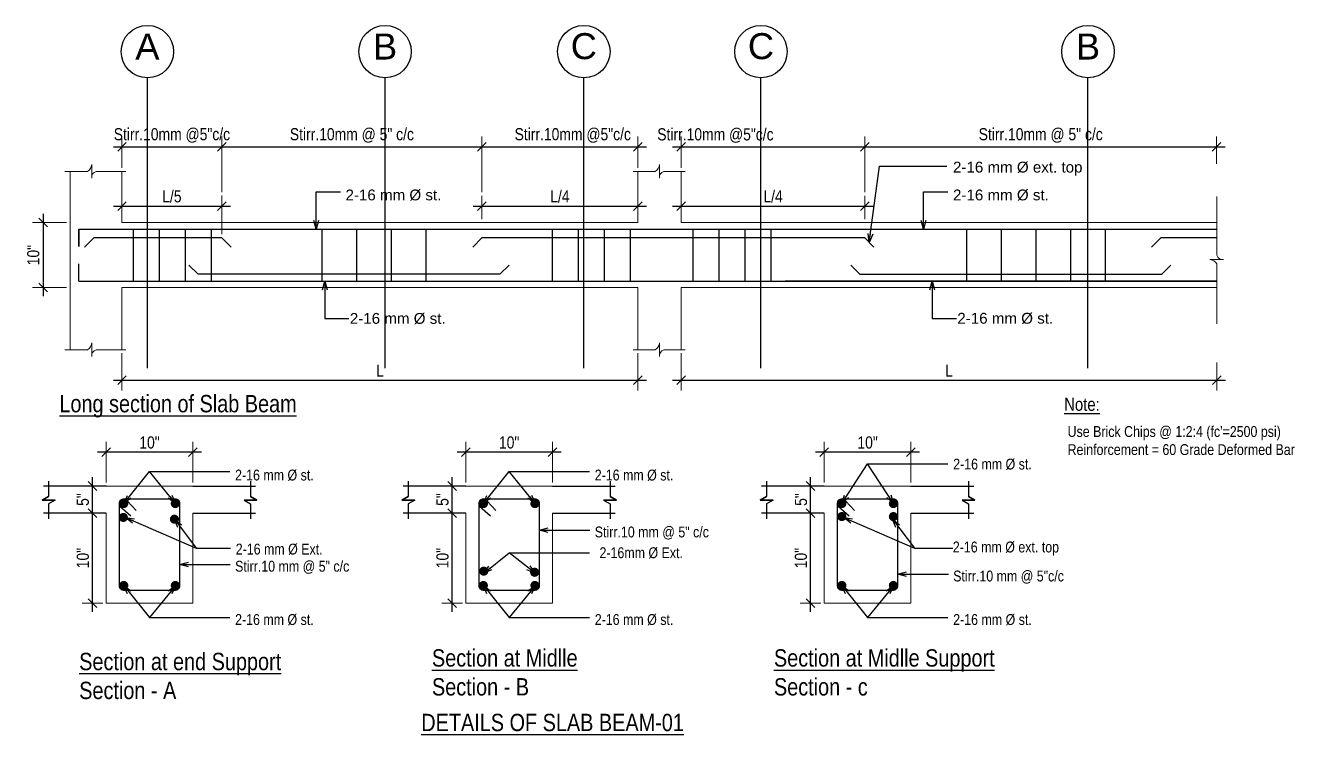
# Model space of a CAD drawing. Header units: inches. Extents: x -4010 to 92088, y -38563 to -1318.
# Drawn here: x 50766.8 to 51059.8, y -26226.9 to -26063.2 of the extents above; entities that cross this region are included whole.
import ezdxf

# ---------------------------------------------------------------- set-up
doc = ezdxf.new("R2010")
doc.units = ezdxf.units.IN
doc.header["$MEASUREMENT"] = 0
doc.header["$PDMODE"] = 99
for name, color, linetype in [('1-COMON', 23, 'Continuous'), ('Hatch', 3, 'Continuous'), ('Rod', 1, 'Continuous'), ('TEX', 7, 'Continuous')]:
    doc.layers.add(name, color=color, linetype=linetype)
doc.layers.add('DIM', color=7, linetype='Continuous', lineweight=15)
doc.layers.add('LINE', color=8, linetype='Continuous', lineweight=13)
doc.styles.add('R', font='arial.ttf')
doc.styles.get("Standard").update_dxf_attribs({"font": 'ARIALN.TTF'})
doc.styles.add('style0', font='swissel.ttf')
doc.dimstyles.new('_30', dxfattribs={"dimscale": 0.4, "dimtxt": 7, "dimasz": 5, "dimexe": 6, "dimexo": 2, "dimgap": 2, "dimtad": 1, "dimdec": 0, "dimzin": 3, "dimdsep": 46, "dimlunit": 3, "dimtxsty": 'Standard', "dimblk": 'OBLIQUE', "dimcen": 0, "dimdle": 5, "dimclrt": 7, "dimazin": 0, "dimtfac": 0.0375, "dimtdec": 0, "dimtofl": 0, "dimtmove": 0, "dimatfit": 3, "dimldrblk": 'OPEN30', "dimfxl": 6, "dimtvp": 0.8, "dimtolj": 1, "dimtzin": 0, "dimlwe": -1, "dimarcsym": 0})

# ---------------------------------------------------------------- blocks, each defined once
blk = doc.blocks.new('_Oblique')
at = {"color": 0, "linetype": 'ByBlock', "lineweight": -2}
blk.add_line((-0.5, -0.5), (0.5, 0.5), dxfattribs=at)
blk = doc.blocks.new('*D912')
at = {"layer": 'Defpoints', "color": 0}
for p in [(50777.12, -26108.73), (50770.89, -26123.73), (50777.12, -26123.73)]:
    blk.add_point(p, dxfattribs=at)
at = {"layer": 'DIM', "color": 0, "lineweight": -2}
blk.add_line((50770.89, -26106.73), (50770.89, -26125.73), dxfattribs=at)
at = {"layer": 'DIM', "color": 0}
for p, q in [((50776.32, -26108.73), (50768.49, -26108.73)), ((50776.32, -26123.73), (50768.49, -26123.73))]:
    blk.add_line(p, q, dxfattribs=at)
at = {"layer": 'DIM', "color": 0, "lineweight": -2, "xscale": 2, "yscale": 2, "zscale": 2}
for p, rotation in [((50770.89, -26108.73), 90), ((50770.89, -26123.73), 270)]:
    blk.add_blockref('_Oblique', p, dxfattribs=dict(at, rotation=rotation))
at = {"layer": 'DIM', "color": 7, "insert": (50768.66, -26116.23), "char_height": 2.8, "attachment_point": 5, "rotation": 90}
blk.add_mtext('\\A1;10"', dxfattribs=at)
blk = doc.blocks.new('_Open30')
at = {"color": 0, "linetype": 'ByBlock', "lineweight": -2}
for p, q in [((-1, 0.27), (0, 0)), ((0, 0), (-1, -0.27)), ((0, 0), (-1, 0))]:
    blk.add_line(p, q, dxfattribs=at)
blk = doc.blocks.new('*D913')
at = {"layer": 'Defpoints', "color": 0}
for p in [(51041.74, -26091.24), (51041.74, -26095.95), (50960.59, -26102.52)]:
    blk.add_point(p, dxfattribs=at)
at = {"layer": 'DIM', "color": 0}
for p, q in [((50960.59, -26101.72), (50960.59, -26088.84)), ((51041.74, -26095.15), (51041.74, -26088.84))]:
    blk.add_line(p, q, dxfattribs=at)
at = {"layer": 'DIM', "color": 0, "lineweight": -2}
blk.add_line((50958.59, -26091.24), (51043.74, -26091.24), dxfattribs=at)
at = {"layer": 'DIM', "color": 0, "lineweight": -2, "xscale": 2, "yscale": 2, "zscale": 2, "rotation": 180}
blk.add_blockref('_Oblique', (50960.59, -26091.24), dxfattribs=at)
at = {"layer": 'DIM', "color": 0, "lineweight": -2, "xscale": 2, "yscale": 2, "zscale": 2}
blk.add_blockref('_Oblique', (51041.74, -26091.24), dxfattribs=at)
at = {"layer": 'DIM', "color": 7, "insert": (51001.17, -26088.61), "char_height": 2.8, "attachment_point": 5}
blk.add_mtext('\\A1;Stirr.10mm @ 5" c/c', dxfattribs=at)
blk = doc.blocks.new('*D914')
at = {"layer": 'Defpoints', "color": 0}
for p in [(50908.2, -26091.24), (50908.2, -26096.9), (50872.2, -26102.52)]:
    blk.add_point(p, dxfattribs=at)
at = {"layer": 'DIM', "color": 0}
for p, q in [((50872.2, -26101.72), (50872.2, -26088.84)), ((50908.2, -26096.1), (50908.2, -26088.84))]:
    blk.add_line(p, q, dxfattribs=at)
at = {"layer": 'DIM', "color": 0, "lineweight": -2}
blk.add_line((50870.2, -26091.24), (50910.2, -26091.24), dxfattribs=at)
at = {"layer": 'DIM', "color": 0, "lineweight": -2, "xscale": 2, "yscale": 2, "zscale": 2, "rotation": 180}
blk.add_blockref('_Oblique', (50872.2, -26091.24), dxfattribs=at)
at = {"layer": 'DIM', "color": 0, "lineweight": -2, "xscale": 2, "yscale": 2, "zscale": 2}
blk.add_blockref('_Oblique', (50908.2, -26091.24), dxfattribs=at)
at = {"layer": 'DIM', "color": 7, "insert": (50893.16, -26088.61), "char_height": 2.8, "attachment_point": 5}
blk.add_mtext('\\A1;Stirr.10mm @5"c/c', dxfattribs=at)
blk = doc.blocks.new('*D915')
at = {"layer": 'Defpoints', "color": 0}
for p in [(50908.2, -26104.92), (50872.2, -26108.73), (50908.2, -26108.73)]:
    blk.add_point(p, dxfattribs=at)
at = {"layer": 'DIM', "color": 0, "lineweight": -2}
blk.add_line((50870.2, -26104.92), (50910.2, -26104.92), dxfattribs=at)
at = {"layer": 'DIM', "color": 0}
for p, q in [((50872.2, -26107.93), (50872.2, -26102.52)), ((50908.2, -26107.93), (50908.2, -26102.52))]:
    blk.add_line(p, q, dxfattribs=at)
at = {"layer": 'DIM', "color": 0, "lineweight": -2, "xscale": 2, "yscale": 2, "zscale": 2, "rotation": 180}
blk.add_blockref('_Oblique', (50872.2, -26104.92), dxfattribs=at)
at = {"layer": 'DIM', "color": 0, "lineweight": -2, "xscale": 2, "yscale": 2, "zscale": 2}
blk.add_blockref('_Oblique', (50908.2, -26104.92), dxfattribs=at)
at = {"layer": 'DIM', "color": 7, "insert": (50890.2, -26102.67), "char_height": 2.8, "attachment_point": 5}
blk.add_mtext('\\A1;L/4', dxfattribs=at)
blk = doc.blocks.new('*D916')
at = {"layer": 'Defpoints', "color": 0}
for p in [(50872.2, -26091.24), (50812.17, -26102.51), (50872.2, -26102.52)]:
    blk.add_point(p, dxfattribs=at)
at = {"layer": 'DIM', "color": 0}
for p, q in [((50812.17, -26101.71), (50812.17, -26088.84)), ((50872.2, -26101.72), (50872.2, -26088.84))]:
    blk.add_line(p, q, dxfattribs=at)
at = {"layer": 'DIM', "color": 0, "lineweight": -2}
blk.add_line((50810.17, -26091.24), (50874.2, -26091.24), dxfattribs=at)
at = {"layer": 'DIM', "color": 0, "lineweight": -2, "xscale": 2, "yscale": 2, "zscale": 2, "rotation": 180}
blk.add_blockref('_Oblique', (50812.17, -26091.24), dxfattribs=at)
at = {"layer": 'DIM', "color": 0, "lineweight": -2, "xscale": 2, "yscale": 2, "zscale": 2}
blk.add_blockref('_Oblique', (50872.2, -26091.24), dxfattribs=at)
at = {"layer": 'DIM', "color": 7, "insert": (50842.18, -26088.61), "char_height": 2.8, "attachment_point": 5}
blk.add_mtext('\\A1;Stirr.10mm @ 5" c/c', dxfattribs=at)
blk = doc.blocks.new('*D917')
at = {"layer": 'Defpoints', "color": 0}
for p in [(50812.17, -26091.24), (50789.12, -26096.9), (50812.17, -26102.51)]:
    blk.add_point(p, dxfattribs=at)
at = {"layer": 'DIM', "color": 0}
for p, q in [((50789.12, -26096.1), (50789.12, -26088.84)), ((50812.17, -26101.71), (50812.17, -26088.84))]:
    blk.add_line(p, q, dxfattribs=at)
at = {"layer": 'DIM', "color": 0, "lineweight": -2}
blk.add_line((50787.12, -26091.24), (50814.17, -26091.24), dxfattribs=at)
at = {"layer": 'DIM', "color": 0, "lineweight": -2, "xscale": 2, "yscale": 2, "zscale": 2, "rotation": 180}
blk.add_blockref('_Oblique', (50789.12, -26091.24), dxfattribs=at)
at = {"layer": 'DIM', "color": 0, "lineweight": -2, "xscale": 2, "yscale": 2, "zscale": 2}
blk.add_blockref('_Oblique', (50812.17, -26091.24), dxfattribs=at)
at = {"layer": 'DIM', "color": 7, "insert": (50800.64, -26088.61), "char_height": 2.8, "attachment_point": 5}
blk.add_mtext('\\A1;Stirr.10mm @5"c/c', dxfattribs=at)
blk = doc.blocks.new('*D918')
at = {"layer": 'Defpoints', "color": 0}
for p in [(50960.59, -26091.28), (50918.2, -26096.9), (50960.59, -26102.52)]:
    blk.add_point(p, dxfattribs=at)
at = {"layer": 'DIM', "color": 0}
for p, q in [((50918.2, -26096.1), (50918.2, -26088.88)), ((50960.59, -26101.72), (50960.59, -26088.88))]:
    blk.add_line(p, q, dxfattribs=at)
at = {"layer": 'DIM', "color": 0, "lineweight": -2}
blk.add_line((50916.2, -26091.28), (50962.59, -26091.28), dxfattribs=at)
at = {"layer": 'DIM', "color": 0, "lineweight": -2, "xscale": 2, "yscale": 2, "zscale": 2, "rotation": 180}
blk.add_blockref('_Oblique', (50918.2, -26091.28), dxfattribs=at)
at = {"layer": 'DIM', "color": 0, "lineweight": -2, "xscale": 2, "yscale": 2, "zscale": 2}
blk.add_blockref('_Oblique', (50960.59, -26091.28), dxfattribs=at)
at = {"layer": 'DIM', "color": 7, "insert": (50926.09, -26088.64), "char_height": 2.8, "attachment_point": 5}
blk.add_mtext('\\A1;Stirr.10mm @5"c/c', dxfattribs=at)
blk = doc.blocks.new('*D919')
at = {"layer": 'Defpoints', "color": 0}
for p in [(50960.59, -26104.92), (50918.2, -26108.73), (50960.59, -26108.73)]:
    blk.add_point(p, dxfattribs=at)
at = {"layer": 'DIM', "color": 0, "lineweight": -2}
blk.add_line((50916.2, -26104.92), (50962.59, -26104.92), dxfattribs=at)
at = {"layer": 'DIM', "color": 0}
for p, q in [((50918.2, -26107.93), (50918.2, -26102.52)), ((50960.59, -26107.93), (50960.59, -26102.52))]:
    blk.add_line(p, q, dxfattribs=at)
at = {"layer": 'DIM', "color": 0, "lineweight": -2, "xscale": 2, "yscale": 2, "zscale": 2, "rotation": 180}
blk.add_blockref('_Oblique', (50918.2, -26104.92), dxfattribs=at)
at = {"layer": 'DIM', "color": 0, "lineweight": -2, "xscale": 2, "yscale": 2, "zscale": 2}
blk.add_blockref('_Oblique', (50960.59, -26104.92), dxfattribs=at)
at = {"layer": 'DIM', "color": 7, "insert": (50939.4, -26102.67), "char_height": 2.8, "attachment_point": 5}
blk.add_mtext('\\A1;{\\fArial Narrow|b0|i0|c0|p34;L/4}', dxfattribs=at)
blk = doc.blocks.new('*D920')
at = {"layer": 'Defpoints', "color": 0}
for p in [(50951.22, -26161.7), (50951.22, -26169.5), (50971.22, -26169.5)]:
    blk.add_point(p, dxfattribs=at)
at = {"layer": 'DIM', "color": 0}
for p, q in [((50951.22, -26168.7), (50951.22, -26159.3)), ((50971.22, -26168.7), (50971.22, -26159.3))]:
    blk.add_line(p, q, dxfattribs=at)
at = {"layer": 'DIM', "color": 0, "lineweight": -2}
blk.add_line((50973.22, -26161.7), (50949.22, -26161.7), dxfattribs=at)
at = {"layer": 'DIM', "color": 0, "lineweight": -2, "xscale": 2, "yscale": 2, "zscale": 2, "rotation": 180}
blk.add_blockref('_Oblique', (50951.22, -26161.7), dxfattribs=at)
at = {"layer": 'DIM', "color": 0, "lineweight": -2, "xscale": 2, "yscale": 2, "zscale": 2}
blk.add_blockref('_Oblique', (50971.22, -26161.7), dxfattribs=at)
at = {"layer": 'DIM', "color": 7, "insert": (50961.22, -26159.47), "char_height": 2.8, "attachment_point": 5}
blk.add_mtext('\\A1;10"', dxfattribs=at)
blk = doc.blocks.new('*D921')
at = {"layer": 'Defpoints', "color": 0}
for p in [(50868.48, -26161.7), (50868.48, -26169.5), (50888.48, -26169.5)]:
    blk.add_point(p, dxfattribs=at)
at = {"layer": 'DIM', "color": 0}
for p, q in [((50868.48, -26168.7), (50868.48, -26159.3)), ((50888.48, -26168.7), (50888.48, -26159.3))]:
    blk.add_line(p, q, dxfattribs=at)
at = {"layer": 'DIM', "color": 0, "lineweight": -2}
blk.add_line((50890.48, -26161.7), (50866.48, -26161.7), dxfattribs=at)
at = {"layer": 'DIM', "color": 0, "lineweight": -2, "xscale": 2, "yscale": 2, "zscale": 2, "rotation": 180}
blk.add_blockref('_Oblique', (50868.48, -26161.7), dxfattribs=at)
at = {"layer": 'DIM', "color": 0, "lineweight": -2, "xscale": 2, "yscale": 2, "zscale": 2}
blk.add_blockref('_Oblique', (50888.48, -26161.7), dxfattribs=at)
at = {"layer": 'DIM', "color": 7, "insert": (50878.48, -26159.47), "char_height": 2.8, "attachment_point": 5}
blk.add_mtext('\\A1;10"', dxfattribs=at)
blk = doc.blocks.new('*D922')
at = {"layer": 'Defpoints', "color": 0}
for p in [(50785.47, -26161.7), (50785.47, -26169.5), (50805.47, -26169.5)]:
    blk.add_point(p, dxfattribs=at)
at = {"layer": 'DIM', "color": 0}
for p, q in [((50785.47, -26168.7), (50785.47, -26159.3)), ((50805.47, -26168.7), (50805.47, -26159.3))]:
    blk.add_line(p, q, dxfattribs=at)
at = {"layer": 'DIM', "color": 0, "lineweight": -2}
blk.add_line((50807.47, -26161.7), (50783.47, -26161.7), dxfattribs=at)
at = {"layer": 'DIM', "color": 0, "lineweight": -2, "xscale": 2, "yscale": 2, "zscale": 2, "rotation": 180}
blk.add_blockref('_Oblique', (50785.47, -26161.7), dxfattribs=at)
at = {"layer": 'DIM', "color": 0, "lineweight": -2, "xscale": 2, "yscale": 2, "zscale": 2}
blk.add_blockref('_Oblique', (50805.47, -26161.7), dxfattribs=at)
at = {"layer": 'DIM', "color": 7, "insert": (50795.47, -26159.47), "char_height": 2.8, "attachment_point": 5}
blk.add_mtext('\\A1;10"', dxfattribs=at)
blk = doc.blocks.new('*D923')
at = {"layer": 'Defpoints', "color": 0}
for p in [(50789.12, -26138.06), (50908.2, -26138.06), (50908.2, -26145.08)]:
    blk.add_point(p, dxfattribs=at)
at = {"layer": 'DIM', "color": 0}
for p, q in [((50789.12, -26138.86), (50789.12, -26147.48)), ((50908.2, -26138.86), (50908.2, -26147.48))]:
    blk.add_line(p, q, dxfattribs=at)
at = {"layer": 'DIM', "color": 0, "lineweight": -2}
blk.add_line((50787.12, -26145.08), (50910.2, -26145.08), dxfattribs=at)
at = {"layer": 'DIM', "color": 0, "lineweight": -2, "xscale": 2, "yscale": 2, "zscale": 2, "rotation": 180}
blk.add_blockref('_Oblique', (50789.12, -26145.08), dxfattribs=at)
at = {"layer": 'DIM', "color": 0, "lineweight": -2, "xscale": 2, "yscale": 2, "zscale": 2}
blk.add_blockref('_Oblique', (50908.2, -26145.08), dxfattribs=at)
at = {"layer": 'DIM', "color": 7, "insert": (50848.66, -26142.88), "char_height": 2.8, "attachment_point": 5}
blk.add_mtext('\\A1;L', dxfattribs=at)
blk = doc.blocks.new('*D924')
at = {"layer": 'Defpoints', "color": 0}
for p in [(50918.2, -26138.06), (51041.81, -26140.18), (51041.81, -26145.08)]:
    blk.add_point(p, dxfattribs=at)
at = {"layer": 'DIM', "color": 0}
for p, q in [((50918.2, -26138.86), (50918.2, -26147.48)), ((51041.81, -26140.98), (51041.81, -26147.48))]:
    blk.add_line(p, q, dxfattribs=at)
at = {"layer": 'DIM', "color": 0, "lineweight": -2}
blk.add_line((50916.2, -26145.08), (51043.81, -26145.08), dxfattribs=at)
at = {"layer": 'DIM', "color": 0, "lineweight": -2, "xscale": 2, "yscale": 2, "zscale": 2, "rotation": 180}
blk.add_blockref('_Oblique', (50918.2, -26145.08), dxfattribs=at)
at = {"layer": 'DIM', "color": 0, "lineweight": -2, "xscale": 2, "yscale": 2, "zscale": 2}
blk.add_blockref('_Oblique', (51041.81, -26145.08), dxfattribs=at)
at = {"layer": 'DIM', "color": 7, "insert": (50980, -26142.88), "char_height": 2.8, "attachment_point": 5}
blk.add_mtext('\\A1;L', dxfattribs=at)
blk = doc.blocks.new('*D925')
at = {"layer": 'Defpoints', "color": 0}
for p in [(50812.17, -26104.91), (50789.12, -26108.73), (50812.17, -26112.23)]:
    blk.add_point(p, dxfattribs=at)
at = {"layer": 'DIM', "color": 0, "lineweight": -2}
blk.add_line((50787.12, -26104.91), (50814.17, -26104.91), dxfattribs=at)
at = {"layer": 'DIM', "color": 0}
for p, q in [((50789.12, -26107.93), (50789.12, -26102.51)), ((50812.17, -26111.43), (50812.17, -26102.51))]:
    blk.add_line(p, q, dxfattribs=at)
at = {"layer": 'DIM', "color": 0, "lineweight": -2, "xscale": 2, "yscale": 2, "zscale": 2, "rotation": 180}
blk.add_blockref('_Oblique', (50789.12, -26104.91), dxfattribs=at)
at = {"layer": 'DIM', "color": 0, "lineweight": -2, "xscale": 2, "yscale": 2, "zscale": 2}
blk.add_blockref('_Oblique', (50812.17, -26104.91), dxfattribs=at)
at = {"layer": 'DIM', "color": 7, "insert": (50800.64, -26102.67), "char_height": 2.8, "attachment_point": 5}
blk.add_mtext('\\A1;L/5', dxfattribs=at)
blk = doc.blocks.new('*D926')
at = {"layer": 'Defpoints', "color": 0}
for p in [(50782.31, -26175.75), (50785.47, -26175.75), (50785.47, -26196.5)]:
    blk.add_point(p, dxfattribs=at)
at = {"layer": 'DIM', "color": 0, "lineweight": -2}
blk.add_line((50782.31, -26198.5), (50782.31, -26173.75), dxfattribs=at)
at = {"layer": 'DIM', "color": 0}
for p, q in [((50784.67, -26175.75), (50779.91, -26175.75)), ((50784.67, -26196.5), (50779.91, -26196.5))]:
    blk.add_line(p, q, dxfattribs=at)
at = {"layer": 'DIM', "color": 0, "lineweight": -2, "xscale": 2, "yscale": 2, "zscale": 2}
for p, rotation in [((50782.31, -26175.75), 90), ((50782.31, -26196.5), 270)]:
    blk.add_blockref('_Oblique', p, dxfattribs=dict(at, rotation=rotation))
at = {"layer": 'DIM', "color": 7, "insert": (50780.09, -26186.13), "char_height": 2.8, "attachment_point": 5, "rotation": 90}
blk.add_mtext('\\A1;10"', dxfattribs=at)
blk = doc.blocks.new('*D952')
at = {"layer": 'Defpoints', "color": 0}
for p in [(50782.31, -26169.5), (50785.47, -26169.5), (50785.47, -26175.75)]:
    blk.add_point(p, dxfattribs=at)
at = {"layer": 'DIM', "color": 0}
for p, q in [((50784.67, -26169.5), (50779.91, -26169.5)), ((50784.67, -26175.75), (50779.91, -26175.75))]:
    blk.add_line(p, q, dxfattribs=at)
at = {"layer": 'DIM', "color": 0, "lineweight": -2}
blk.add_line((50782.31, -26177.75), (50782.31, -26167.5), dxfattribs=at)
at = {"layer": 'DIM', "color": 0, "lineweight": -2, "xscale": 2, "yscale": 2, "zscale": 2}
for p, rotation in [((50782.31, -26169.5), 90), ((50782.31, -26175.75), 270)]:
    blk.add_blockref('_Oblique', p, dxfattribs=dict(at, rotation=rotation))
at = {"layer": 'DIM', "color": 7, "insert": (50780.09, -26172.63), "char_height": 2.8, "attachment_point": 5, "rotation": 90}
blk.add_mtext('\\A1;5"', dxfattribs=at)
blk = doc.blocks.new('*D927')
at = {"layer": 'Defpoints', "color": 0}
for p in [(50865.33, -26175.75), (50868.48, -26175.75), (50868.48, -26196.5)]:
    blk.add_point(p, dxfattribs=at)
at = {"layer": 'DIM', "color": 0, "lineweight": -2}
blk.add_line((50865.33, -26198.5), (50865.33, -26173.75), dxfattribs=at)
at = {"layer": 'DIM', "color": 0}
for p, q in [((50867.68, -26175.75), (50862.93, -26175.75)), ((50867.68, -26196.5), (50862.93, -26196.5))]:
    blk.add_line(p, q, dxfattribs=at)
at = {"layer": 'DIM', "color": 0, "lineweight": -2, "xscale": 2, "yscale": 2, "zscale": 2}
for p, rotation in [((50865.33, -26175.75), 90), ((50865.33, -26196.5), 270)]:
    blk.add_blockref('_Oblique', p, dxfattribs=dict(at, rotation=rotation))
at = {"layer": 'DIM', "color": 7, "insert": (50863.1, -26186.13), "char_height": 2.8, "attachment_point": 5, "rotation": 90}
blk.add_mtext('\\A1;10"', dxfattribs=at)
blk = doc.blocks.new('*D953')
at = {"layer": 'Defpoints', "color": 0}
for p in [(50865.33, -26169.5), (50868.48, -26169.5), (50868.48, -26175.75)]:
    blk.add_point(p, dxfattribs=at)
at = {"layer": 'DIM', "color": 0}
for p, q in [((50867.68, -26169.5), (50862.93, -26169.5)), ((50867.68, -26175.75), (50862.93, -26175.75))]:
    blk.add_line(p, q, dxfattribs=at)
at = {"layer": 'DIM', "color": 0, "lineweight": -2}
blk.add_line((50865.33, -26177.75), (50865.33, -26167.5), dxfattribs=at)
at = {"layer": 'DIM', "color": 0, "lineweight": -2, "xscale": 2, "yscale": 2, "zscale": 2}
for p, rotation in [((50865.33, -26169.5), 90), ((50865.33, -26175.75), 270)]:
    blk.add_blockref('_Oblique', p, dxfattribs=dict(at, rotation=rotation))
at = {"layer": 'DIM', "color": 7, "insert": (50863.1, -26172.63), "char_height": 2.8, "attachment_point": 5, "rotation": 90}
blk.add_mtext('\\A1;5"', dxfattribs=at)
blk = doc.blocks.new('*D928')
at = {"layer": 'Defpoints', "color": 0}
for p in [(50948.06, -26175.75), (50951.22, -26175.75), (50951.22, -26196.5)]:
    blk.add_point(p, dxfattribs=at)
at = {"layer": 'DIM', "color": 0, "lineweight": -2}
blk.add_line((50948.06, -26198.5), (50948.06, -26173.75), dxfattribs=at)
at = {"layer": 'DIM', "color": 0}
for p, q in [((50950.42, -26175.75), (50945.66, -26175.75)), ((50950.42, -26196.5), (50945.66, -26196.5))]:
    blk.add_line(p, q, dxfattribs=at)
at = {"layer": 'DIM', "color": 0, "lineweight": -2, "xscale": 2, "yscale": 2, "zscale": 2}
for p, rotation in [((50948.06, -26175.75), 90), ((50948.06, -26196.5), 270)]:
    blk.add_blockref('_Oblique', p, dxfattribs=dict(at, rotation=rotation))
at = {"layer": 'DIM', "color": 7, "insert": (50945.83, -26186.13), "char_height": 2.8, "attachment_point": 5, "rotation": 90}
blk.add_mtext('\\A1;10"', dxfattribs=at)
blk = doc.blocks.new('*D954')
at = {"layer": 'Defpoints', "color": 0}
for p in [(50948.06, -26169.5), (50951.22, -26169.5), (50951.22, -26175.75)]:
    blk.add_point(p, dxfattribs=at)
at = {"layer": 'DIM', "color": 0}
for p, q in [((50950.42, -26169.5), (50945.66, -26169.5)), ((50950.42, -26175.75), (50945.66, -26175.75))]:
    blk.add_line(p, q, dxfattribs=at)
at = {"layer": 'DIM', "color": 0, "lineweight": -2}
blk.add_line((50948.06, -26177.75), (50948.06, -26167.5), dxfattribs=at)
at = {"layer": 'DIM', "color": 0, "lineweight": -2, "xscale": 2, "yscale": 2, "zscale": 2}
for p, rotation in [((50948.06, -26169.5), 90), ((50948.06, -26175.75), 270)]:
    blk.add_blockref('_Oblique', p, dxfattribs=dict(at, rotation=rotation))
at = {"layer": 'DIM', "color": 7, "insert": (50945.84, -26172.63), "char_height": 2.8, "attachment_point": 5, "rotation": 90}
blk.add_mtext('\\A1;5"', dxfattribs=at)

msp = doc.modelspace()

# ---------------------------------------------------------------- linework, layer by layer
at = {"layer": '1-COMON'}
for p, q in [((50785.471, -26169.503), (50770.983, -26169.503)), ((50805.471, -26169.503), (50819.959, -26169.503)), ((50868.483, -26169.503), (50853.995, -26169.503)), ((50888.483, -26169.503), (50902.971, -26169.503)), ((50951.215, -26169.503), (50936.727, -26169.503)), ((50971.215, -26169.503), (50985.703, -26169.503)), ((50770.69, -26172.744), (50772.153, -26171.929)), ((50773.66, -26172.744), (50770.69, -26172.744)), ((50773.66, -26172.744), (50772.153, -26173.612)), ((50817.282, -26172.744), (50820.252, -26172.744)), ((50817.282, -26172.744), (50818.789, -26173.612)), ((50820.252, -26172.744), (50818.789, -26171.929)), ((50853.702, -26172.744), (50855.165, -26171.929)), ((50856.672, -26172.744), (50853.702, -26172.744)), ((50856.672, -26172.744), (50855.165, -26173.612)), ((50900.294, -26172.744), (50903.264, -26172.744)), ((50900.294, -26172.744), (50901.801, -26173.612)), ((50903.264, -26172.744), (50901.801, -26171.929)), ((50936.434, -26172.744), (50937.897, -26171.929)), ((50939.404, -26172.744), (50936.434, -26172.744)), ((50939.404, -26172.744), (50937.897, -26173.612)), ((50983.027, -26172.744), (50985.997, -26172.744)), ((50983.027, -26172.744), (50984.533, -26173.612)), ((50985.997, -26172.744), (50984.533, -26171.929)), ((50785.471, -26175.753), (50770.983, -26175.753)), ((50805.471, -26175.753), (50819.959, -26175.753)), ((50868.483, -26175.753), (50853.995, -26175.753)), ((50888.483, -26175.753), (50902.971, -26175.753)), ((50951.215, -26175.753), (50936.727, -26175.753)), ((50971.215, -26175.753), (50985.703, -26175.753))]:
    msp.add_line(p, q, dxfattribs=at)
for points in [[(50772.153, -26168.375), (50772.153, -26171.929), (50770.69, -26172.744), (50773.66, -26172.744), (50772.153, -26173.612), (50772.153, -26177.114)], [(50818.789, -26168.375), (50818.789, -26171.929), (50820.252, -26172.744), (50817.282, -26172.744), (50818.789, -26173.612), (50818.789, -26177.114)], [(50855.165, -26168.375), (50855.165, -26171.929), (50853.702, -26172.744), (50856.672, -26172.744), (50855.165, -26173.612), (50855.165, -26177.114)], [(50901.801, -26168.375), (50901.801, -26171.929), (50903.264, -26172.744), (50900.294, -26172.744), (50901.801, -26173.612), (50901.801, -26177.114)], [(50937.897, -26168.375), (50937.897, -26171.929), (50936.434, -26172.744), (50939.404, -26172.744), (50937.897, -26173.612), (50937.897, -26177.114)], [(50984.533, -26168.375), (50984.533, -26171.929), (50985.997, -26172.744), (50983.027, -26172.744), (50984.533, -26173.612), (50984.533, -26177.114)]]:
    msp.add_lwpolyline(points, dxfattribs=at)
at = {"layer": 'Hatch'}
for p, q in [((50794.98, -26142.305), (50794.98, -26075.324)), ((50849.834, -26142.305), (50849.834, -26075.324)), ((50895.711, -26142.305), (50895.711, -26075.324)), ((50936.602, -26142.305), (50936.602, -26075.324)), ((51012.085, -26142.305), (51012.085, -26075.324))]:
    msp.add_line(p, q, dxfattribs=at)
for centre in [(50794.98, -26069.274), (50849.834, -26069.274), (50895.711, -26069.274), (50936.602, -26069.274), (51012.085, -26069.274)]:
    msp.add_circle(centre, 6.051, dxfattribs=at)
at = {"layer": 'LINE'}
for p, q in [((50777.12, -26096.902), (50777.12, -26138.059)), ((50789.12, -26096.902), (50789.12, -26108.734)), ((50908.196, -26096.902), (50908.196, -26108.734)), ((50908.196, -26096.902), (50908.196, -26108.734)), ((50918.196, -26096.902), (50918.196, -26108.734)), ((50789.12, -26108.734), (50908.196, -26108.734)), ((50918.196, -26108.734), (51041.805, -26108.734)), ((50789.12, -26123.734), (50789.12, -26138.059)), ((50789.12, -26123.734), (50908.196, -26123.734)), ((50908.196, -26123.734), (50908.196, -26138.059)), ((50908.196, -26123.734), (50908.196, -26138.059)), ((50918.196, -26123.734), (50918.196, -26138.059)), ((50918.196, -26123.734), (51041.805, -26123.734))]:
    msp.add_line(p, q, dxfattribs=at)
for points in [[(50775.955, -26096.902), (50781.12, -26096.902, 0.2516591), (50782.12, -26095.333), (50782.12, -26098.47, -0.3614804), (50783.12, -26096.902), (50790.027, -26096.902)], [(50907.079, -26096.902), (50912.193, -26096.902, 0.2516591), (50913.193, -26095.333), (50913.193, -26098.47, -0.3614804), (50914.193, -26096.902), (50919.102, -26096.902)], [(51041.805, -26132.077), (51041.805, -26118.275, 0.2516591), (51040.237, -26117.275), (51043.374, -26117.275, -0.3614804), (51041.805, -26116.275), (51041.805, -26102.692)], [(50775.955, -26138.059), (50781.12, -26138.059, 0.2516591), (50782.12, -26136.491), (50782.12, -26139.627, -0.3614804), (50783.12, -26138.059), (50790.027, -26138.059)], [(50907.079, -26138.059), (50912.193, -26138.059, 0.2516591), (50913.193, -26136.491), (50913.193, -26139.627, -0.3614804), (50914.193, -26138.059), (50919.102, -26138.059)]]:
    msp.add_lwpolyline(points, format="xyb", dxfattribs=at)
for points in [[(50805.471, -26169.503), (50785.471, -26169.503)], [(50888.483, -26169.503), (50868.483, -26169.503)], [(50971.215, -26169.503), (50951.215, -26169.503)], [(50785.471, -26175.753), (50785.471, -26196.503), (50805.471, -26196.503), (50805.471, -26175.753)], [(50868.483, -26175.753), (50868.483, -26196.503), (50888.483, -26196.503), (50888.483, -26175.753)], [(50951.215, -26175.753), (50951.215, -26196.503), (50971.215, -26196.503), (50971.215, -26175.753)]]:
    msp.add_lwpolyline(points, dxfattribs=at)
at = {"layer": 'Rod'}
for p, q in [((50779.12, -26110.234), (50779.12, -26114.234)), ((50779.12, -26114.234), (50779.12, -26110.234)), ((50779.12, -26110.234), (51041.805, -26110.234)), ((50791.687, -26110.234), (50791.687, -26122.234)), ((50797.687, -26110.234), (50797.687, -26122.234)), ((50803.687, -26110.234), (50803.687, -26122.234)), ((50809.687, -26110.234), (50809.687, -26122.234)), ((50835.228, -26110.234), (50835.228, -26122.234)), ((50843.228, -26110.234), (50843.228, -26122.234)), ((50851.228, -26110.234), (50851.228, -26122.234)), ((50859.228, -26110.234), (50859.228, -26122.234)), ((50888.436, -26110.234), (50888.436, -26122.234)), ((50894.436, -26110.234), (50894.436, -26122.234)), ((50900.436, -26110.234), (50900.436, -26122.234)), ((50906.436, -26110.234), (50906.436, -26122.234)), ((50920.913, -26110.234), (50920.913, -26122.234)), ((50926.913, -26110.234), (50926.913, -26122.234)), ((50932.913, -26110.234), (50932.913, -26122.234)), ((50938.913, -26110.234), (50938.913, -26122.234)), ((50984.074, -26110.234), (50984.074, -26122.234)), ((50992.074, -26110.234), (50992.074, -26122.234)), ((51000.074, -26110.234), (51000.074, -26122.234)), ((51008.074, -26110.234), (51008.074, -26122.234)), ((51016.074, -26110.234), (51016.074, -26122.234)), ((50779.12, -26122.234), (50779.12, -26118.234)), ((50779.12, -26122.234), (50779.12, -26118.234)), ((50779.12, -26122.234), (51041.805, -26122.234))]:
    msp.add_line(p, q, dxfattribs=at)
for points in [[(50814.289, -26114.355), (50812.167, -26112.234), (50782.6, -26112.234), (50780.479, -26114.355)], [(50962.662, -26114.355), (50960.541, -26112.234), (50872.196, -26112.234), (50870.075, -26114.355)], [(51041.805, -26112.234), (51028.88, -26112.234), (51026.759, -26114.355)], [(50878.457, -26118.509), (50876.335, -26120.63), (50806.694, -26120.63), (50804.573, -26118.509)], [(50957.332, -26118.509), (50959.454, -26120.63), (51029.095, -26120.63), (51031.216, -26118.509)], [(51041.805, -26122.234), (50942.196, -26122.234)]]:
    msp.add_lwpolyline(points, dxfattribs=at)
for points in [[(50789.471, -26193.503), (50801.471, -26193.503, 0.4142136), (50802.471, -26192.503), (50802.471, -26173.503, 0.4142136), (50801.471, -26172.503), (50789.471, -26172.503, 0.4142136), (50788.471, -26173.503), (50788.471, -26192.503, 0.4142136)], [(50872.483, -26193.503), (50884.483, -26193.503, 0.4142136), (50885.483, -26192.503), (50885.483, -26173.503, 0.4142136), (50884.483, -26172.503), (50872.483, -26172.503, 0.4142136), (50871.483, -26173.503), (50871.483, -26192.503, 0.4142136)], [(50955.215, -26193.503), (50967.215, -26193.503, 0.4142136), (50968.215, -26192.503), (50968.215, -26173.503, 0.4142136), (50967.215, -26172.503), (50955.215, -26172.503, 0.4142136), (50954.215, -26173.503), (50954.215, -26192.503, 0.4142136)]]:
    msp.add_lwpolyline(points, format="xyb", close=True, dxfattribs=at)
at = {"layer": 'Rod', "const_width": 1.05}
for points in [[(50788.997, -26173.554, -1), (50790.047, -26173.554, -1)], [(50801.945, -26173.554, 1), (50800.895, -26173.554, 1)], [(50872.009, -26173.554, -1), (50873.059, -26173.554, -1)], [(50884.957, -26173.554, 1), (50883.907, -26173.554, 1)], [(50954.742, -26173.554, -1), (50955.792, -26173.554, -1)], [(50967.689, -26173.554, 1), (50966.639, -26173.554, 1)], [(50788.906, -26176.748, -1), (50789.956, -26176.748, -1)], [(50954.742, -26176.554, -1), (50955.792, -26176.554, -1)], [(50967.689, -26176.554, 1), (50966.639, -26176.554, 1)], [(50800.703, -26177.171, -1), (50801.753, -26177.171, -1)], [(50872.096, -26189.152, 1), (50873.146, -26189.152, 1)], [(50883.837, -26189.412, 1), (50884.887, -26189.412, 1)], [(50788.997, -26192.453, 1), (50790.047, -26192.453, 1)], [(50801.945, -26192.453, -1), (50800.895, -26192.453, -1)], [(50872.009, -26192.453, 1), (50873.059, -26192.453, 1)], [(50884.957, -26192.453, -1), (50883.907, -26192.453, -1)], [(50954.742, -26192.453, 1), (50955.792, -26192.453, 1)], [(50967.689, -26192.453, -1), (50966.639, -26192.453, -1)]]:
    msp.add_lwpolyline(points, format="xyb", close=True, dxfattribs=at)
at = {"layer": 'Rod'}
for points in [[(50789.493, -26172.503, -0.3032581), (50790.416, -26173.008), (50792.42, -26175.118)], [(50872.505, -26172.503, -0.3032581), (50873.428, -26173.008), (50875.432, -26175.118)], [(50955.237, -26172.503, -0.3032581), (50956.161, -26173.008), (50958.164, -26175.118)], [(50788.601, -26173.095, 0.2624441), (50788.656, -26174.167), (50791.187, -26176.422)], [(50871.613, -26173.095, 0.2624441), (50871.668, -26174.167), (50874.199, -26176.422)], [(50954.346, -26173.095, 0.2624441), (50954.4, -26174.167), (50956.931, -26176.422)]]:
    msp.add_lwpolyline(points, format="xyb", dxfattribs=at)

# ---------------------------------------------------------------- texts
at = {"layer": 'TEX'}
for s, insert, char_height, attachment_point, style in [('A', (50794.98, -26071.097), 6, 8, 'R'), ('B', (50849.834, -26071.097), 6, 8, 'R'), ('C', (50895.711, -26071.097), 6, 8, 'R'), ('C', (50936.602, -26071.097), 6, 8, 'R'), ('B', (51012.085, -26071.097), 6, 8, 'R'), ('2-16 mm %%C ext. top', (50980.93, -26097.928), 2.5, 7, 'style0'), ('2-16 mm %%C st.', (50840.71, -26103.689), 2.5, 7, 'style0'), ('2-16 mm %%C st.', (50980.93, -26103.689), 2.5, 7, 'style0'), ('2-16 mm %%C st.', (50841.708, -26132.175), 2.5, 7, 'style0'), ('2-16 mm %%C st.', (50981.928, -26132.144), 2.5, 7, 'style0'), ("{\\fArial Narrow|b0|i0|c0|p34;Use Brick Chips @ 1:2:4 (fc'=2500 psi)\\PReinforcement = 60 Grade Deformed Bar}", (51007.377, -26162.384), 2.5, 7, 'style0'), ('{\\fArial Narrow|b0|i0|c0|p34;2-16 mm %%C st.}', (50980.969, -26165.785), 2.5, 7, 'style0'), ('{\\fArial Narrow|b0|i0|c0|p34;2-16 mm %%C st.}', (50815.225, -26168.318), 2.5, 7, 'style0'), ('{\\fArial Narrow|b0|i0|c0|p34;2-16 mm %%C st.}', (50898.237, -26168.318), 2.5, 7, 'style0'), ('{\\fArial Narrow|b0|i0|c0|p34;Stirr.10 mm @ 5" c/c}', (50898.237, -26181.857), 2.5, 7, 'style0'), ('{\\fArial Narrow|b0|i0|c0|p34;2-16 mm %%C Ext.}', (50815.374, -26185.402), 2.5, 7, 'style0'), ('{\\fArial Narrow|b0|i0|c0|p34;2-16mm %%C Ext.}', (50899.337, -26186.239), 2.5, 7, 'style0'), ('{\\fArial Narrow|b0|i0|c0|p34;2-16 mm %%C ext. top}', (50980.89, -26185.582), 2.5, 7, 'style0'), ('{\\fArial Narrow|b0|i0|c0|p34;Stirr.10 mm @ 5" c/c}', (50815.225, -26189.767), 2.5, 7, 'style0'), ('{\\fArial Narrow|b0|i0|c0|p34;Stirr.10 mm @ 5"c/c}', (50980.969, -26192.025), 2.5, 7, 'style0'), ('{\\fArial Narrow|b0|i0|c0|p34;2-16 mm %%C st.}', (50815.225, -26201.652), 2.5, 7, 'style0'), ('{\\fArial Narrow|b0|i0|c0|p34;2-16 mm %%C st.}', (50898.237, -26201.652), 2.5, 7, 'style0'), ('{\\fArial Narrow|b0|i0|c0|p34;2-16 mm %%C st.}', (50980.969, -26201.652), 2.5, 7, 'style0')]:
    msp.add_mtext(s, dxfattribs=dict(at, insert=insert, char_height=char_height, attachment_point=attachment_point, style=style))
for s, insert, char_height, attachment_point in [('{\\LLong section of Slab Beam }', (50774.669, -26148.495), 3.9998, 1), ('{\\LNote:}', (51006.588, -26152.197), 3, 7), ('{\\LSection at end Support \\P}Section - A', (50779.243, -26207.994), 3.9998, 1), ('{\\LSection at Midlle\\P}Section - B', (50860.661, -26207.17), 3.9998, 1), ('{\\LSection at Midlle Support\\P\\fArial Narrow|b0|i0|c0|p34;\\lSection - }c', (50939.602, -26207.17), 3.9998, 1), ('{\\LDETAILS OF SLAB BEAM-01}', (50858.206, -26222.062), 3.9998, 1)]:
    msp.add_mtext(s, dxfattribs=dict(at, insert=insert, char_height=char_height, attachment_point=attachment_point))

# ---------------------------------------------------------------- dimensions: what is measured, and where the dimension line sits
at = {"layer": 'DIM'}
for base, p1, p2, angle, text, picture, middle in [((50872.196, -26091.244), (50812.167, -26102.513), (50872.196, -26102.518), 180, 'Stirr.10mm @ 5" c/c', '*D916', (50842.182, -26088.607)), ((51041.737, -26091.244), (50960.594, -26102.518), (51041.737, -26095.948), 180, 'Stirr.10mm @ 5" c/c', '*D913', (51001.166, -26088.607)), ((50770.887, -26123.734), (50777.12, -26108.734), (50777.12, -26123.734), 90, '10"', '*D912', (50768.657, -26116.234)), ((50782.315, -26169.503), (50785.471, -26175.753), (50785.471, -26169.503), 90, '5"', '*D952', (50780.091, -26172.628)), ((50865.327, -26169.503), (50868.483, -26175.753), (50868.483, -26169.503), 90, '5"', '*D953', (50863.103, -26172.628)), ((50948.059, -26169.503), (50951.215, -26175.753), (50951.215, -26169.503), 90, '5"', '*D954', (50945.835, -26172.628)), ((50782.315, -26175.753), (50785.471, -26196.503), (50785.471, -26175.753), 90, '10"', '*D926', (50780.085, -26186.128)), ((50865.327, -26175.753), (50868.483, -26196.503), (50868.483, -26175.753), 90, '10"', '*D927', (50863.097, -26186.128)), ((50948.059, -26175.753), (50951.215, -26196.503), (50951.215, -26175.753), 90, '10"', '*D928', (50945.83, -26186.128))]:
    dim = msp.add_linear_dim(base=base, p1=p1, p2=p2, angle=angle, text=text, dimstyle='_30', dxfattribs=at)
    dim.commit()
    dim.dimension.update_dxf_attribs({"geometry": picture, "text_midpoint": middle})
for base, p1, p2, picture, middle in [((50812.167, -26091.244), (50789.12, -26096.902), (50812.167, -26102.513), '*D917', (50800.644, -26091.244)), ((50908.196, -26091.244), (50872.196, -26102.518), (50908.196, -26096.902), '*D914', (50893.161, -26091.244)), ((50960.594, -26091.275), (50918.196, -26096.902), (50960.594, -26102.518), '*D918', (50926.094, -26091.275))]:
    dim = msp.add_linear_dim(base=base, p1=p1, p2=p2, angle=180, text='Stirr.10mm @5"c/c', dimstyle='_30', dxfattribs=at)
    dim.commit()
    dim.dimension.update_dxf_attribs({"geometry": picture, "text_midpoint": middle, "dimtype": 160})
for base, p1, p2, text, picture, middle in [((50812.167, -26104.913), (50789.12, -26108.734), (50812.167, -26112.234), 'L/5', '*D925', (50800.644, -26102.665)), ((50908.196, -26104.918), (50872.196, -26108.734), (50908.196, -26108.734), 'L/4', '*D915', (50890.196, -26102.671)), ((50960.594, -26104.918), (50918.196, -26108.734), (50960.594, -26108.734), '{\\fArial Narrow|b0|i0|c0|p34;L/4}', '*D919', (50939.395, -26102.671)), ((50908.196, -26145.079), (50789.12, -26138.059), (50908.196, -26138.059), 'L', '*D923', (50848.658, -26142.879)), ((51041.805, -26145.079), (50918.196, -26138.059), (51041.805, -26140.178), 'L', '*D924', (50980.001, -26142.879)), ((50785.471, -26161.698), (50805.471, -26169.503), (50785.471, -26169.503), '10"', '*D922', (50795.471, -26159.468)), ((50868.483, -26161.698), (50888.483, -26169.503), (50868.483, -26169.503), '10"', '*D921', (50878.483, -26159.468)), ((50951.215, -26161.698), (50971.215, -26169.503), (50951.215, -26169.503), '10"', '*D920', (50961.215, -26159.468))]:
    dim = msp.add_linear_dim(base=base, p1=p1, p2=p2, text=text, dimstyle='_30', dxfattribs=at)
    dim.commit()
    dim.dimension.update_dxf_attribs({"geometry": picture, "text_midpoint": middle})

# ---------------------------------------------------------------- leaders
for points in [[(50961.602, -26113.295), (50963.967, -26095.692), (50979.49, -26095.692)], [(50833.934, -26110.234), (50833.934, -26101.6), (50839.527, -26101.6)], [(50974.154, -26110.234), (50974.154, -26101.6), (50979.747, -26101.6)], [(50835.903, -26122.234), (50835.903, -26130.868), (50841.496, -26130.868)], [(50976.123, -26122.234), (50976.123, -26130.868), (50981.717, -26130.868)], [(50789.522, -26173.554), (50795.471, -26166.145)], [(50801.471, -26173.503), (50795.471, -26166.145), (50814.003, -26166.145)], [(50872.534, -26173.554), (50878.483, -26166.145)], [(50884.483, -26173.503), (50878.483, -26166.145), (50897.015, -26166.145)], [(50955.267, -26173.554), (50961.215, -26164.388)], [(50967.215, -26173.503), (50961.215, -26164.388), (50979.747, -26164.388)], [(50789.956, -26176.748), (50806.266, -26183.86)], [(50801.228, -26177.171), (50806.266, -26183.86), (50814.16, -26183.86)], [(50955.701, -26176.748), (50972.01, -26183.86)], [(50966.972, -26177.171), (50972.01, -26183.86), (50980.89, -26183.86)], [(50885.483, -26179.684), (50897.127, -26179.684)], [(50802.471, -26187.593), (50814.115, -26187.593)], [(50872.534, -26189.665), (50878.483, -26184.905)], [(50884.483, -26189.615), (50878.483, -26184.905), (50897.015, -26184.905)], [(50968.215, -26189.852), (50979.859, -26189.852)], [(50789.522, -26192.453), (50795.471, -26199.848)], [(50801.471, -26192.503), (50795.471, -26199.848), (50814.003, -26199.848)], [(50872.534, -26192.453), (50878.483, -26199.848)], [(50884.483, -26192.503), (50878.483, -26199.848), (50897.015, -26199.848)], [(50955.267, -26192.453), (50961.215, -26199.848)], [(50967.215, -26192.503), (50961.215, -26199.848), (50979.747, -26199.848)]]:
    msp.add_leader(points, dimstyle='_30', dxfattribs=at)

doc.saveas('drawing.dxf')
